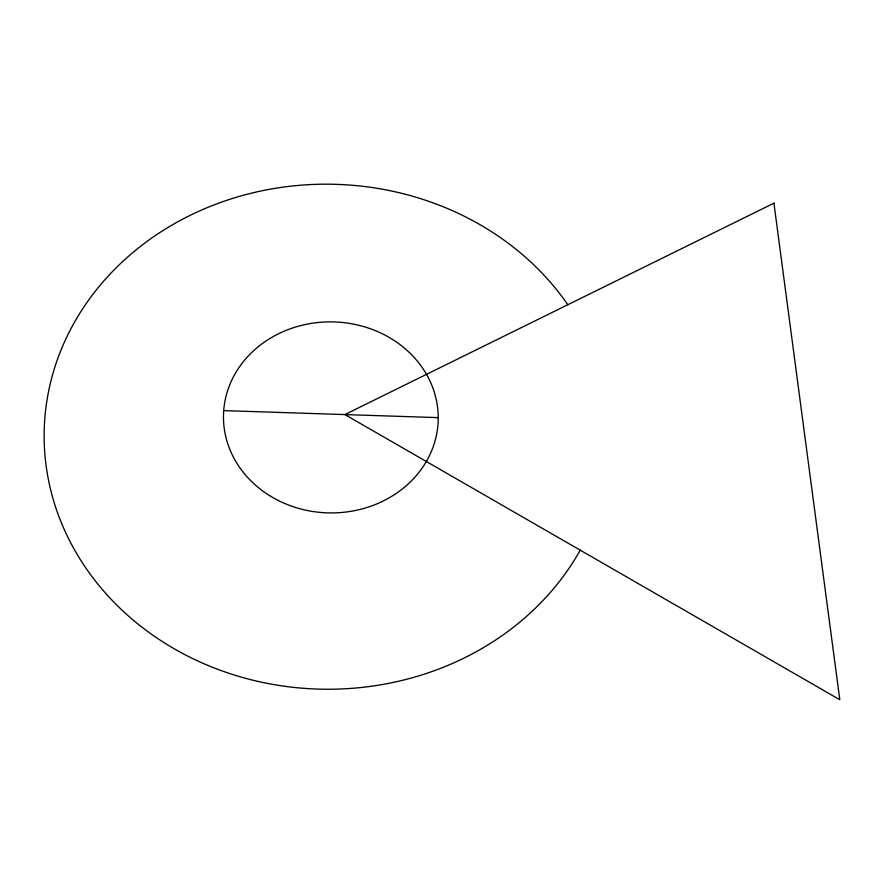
<?xml version="1.0" encoding="UTF-8"?>
<svg xmlns="http://www.w3.org/2000/svg" width="884" height="884" viewBox="0 0 884 884"><rect width="100%" height="100%" fill="white"/><g stroke="black" fill="none" stroke-linecap="round" stroke-linejoin="round"><path stroke-width="1.33" d="M223.696 410.607L438.243 417.635M580.236 550.179A282.935 252.515 0.8 0 1 156.335 637.596A282.935 252.515 0.8 0 1 136.711 249.365A282.935 252.515 0.8 0 1 567.826 304.726M773.931 203.176L344.882 414.574L839.8 699.73L773.931 203.176M270.692 496.289A107.395 95.527 1.1 0 0 437.967 424.574A107.395 95.527 1.1 0 0 283.886 331.301A107.395 95.527 1.1 0 0 270.692 496.289"/></g></svg>
